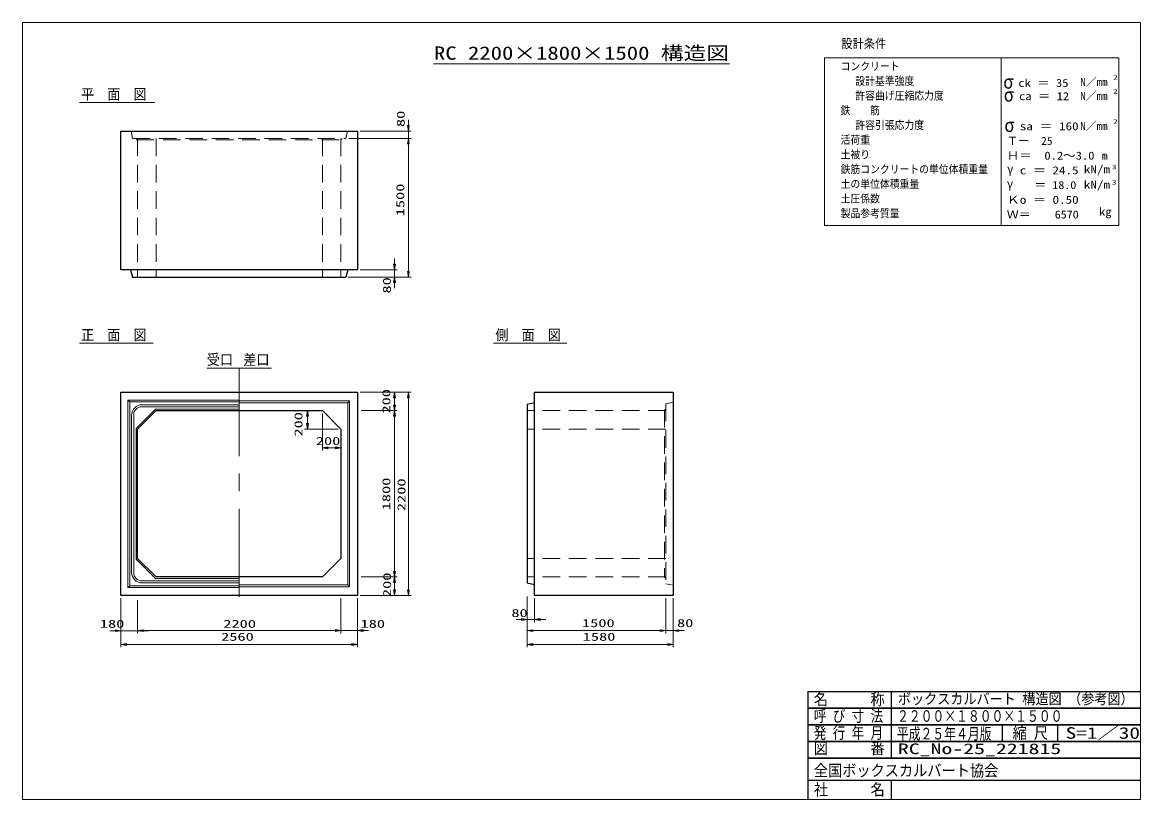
# Model space of a CAD drawing. Units: millimetres on the paper. Extents: x 8 to 412, y 8 to 289.
import ezdxf
from ezdxf.enums import TextEntityAlignment as Align

# ---------------------------------------------------------------- set-up
doc = ezdxf.new("R2010")
doc.units = ezdxf.units.MM
for name, pattern in [('USER1', [9.525, 6.35, -3.175]), ('USER2', [50.8, 31.75, -6.35, 6.35, -6.35]), ('USER3', [1083.763332, 361.244444, -0.01, 361.244444, -0.01, 361.244444, -0.01])]:
    doc.linetypes.add(name, pattern=pattern)
doc.layers.add('0001_02', color=2, linetype='Continuous')
for name, color, linetype, lineweight in [('0_5', 6, 'Continuous', 13), ('BOX', 40, 'Continuous', 13), ('SUNPO', 1, 'USER3', 13), ('TEXT', 2, 'Continuous', 25)]:
    doc.layers.add(name, color=color, linetype=linetype, lineweight=lineweight)
doc.styles.add('ＭＳ ゴシック', font='')
doc.styles.get('ＭＳ ゴシック').set_extended_font_data('MS Gothic')

msp = doc.modelspace()

# ---------------------------------------------------------------- hatches: boundary and pattern name
at = {"layer": 'SUNPO'}
for points in [[(147.214, 251.465), (147.881, 251.465), (147.548, 249.465)], [(147.214, 244.799), (147.881, 244.799), (147.548, 246.799)], [(147.214, 244.799), (147.881, 244.799), (147.548, 246.799)], [(142.214, 201.465), (142.881, 201.465), (142.548, 199.465)], [(147.214, 198.799), (147.881, 198.799), (147.548, 196.799)], [(142.214, 194.799), (142.881, 194.799), (142.548, 196.799)], [(142.233, 153.299), (142.9, 153.299), (142.566, 155.299)], [(147.214, 153.299), (147.881, 153.299), (147.548, 155.299)], [(142.233, 150.632), (142.9, 150.632), (142.566, 148.632)], [(110.814, 146.632), (111.481, 146.632), (111.148, 148.632)], [(142.214, 146.632), (142.881, 146.632), (142.548, 148.632)], [(110.814, 143.965), (111.481, 143.965), (111.148, 141.965)], [(118.548, 135.565), (118.548, 134.899), (116.548, 135.232)], [(121.214, 135.565), (121.214, 134.899), (123.214, 135.232)], [(142.214, 90.632), (142.881, 90.632), (142.548, 88.632)], [(142.196, 86.632), (142.862, 86.632), (142.529, 88.632)], [(142.196, 83.965), (142.862, 83.965), (142.529, 81.965)], [(147.214, 83.965), (147.881, 83.965), (147.548, 81.965)], [(188.414, 73.632), (188.414, 72.965), (190.414, 73.299)], [(195.081, 73.632), (195.081, 72.965), (193.081, 73.299)], [(41.881, 69.595), (41.881, 68.928), (43.881, 69.262)], [(51.881, 69.632), (51.881, 68.965), (49.881, 69.299)], [(51.881, 69.595), (51.881, 68.928), (49.881, 69.262)], [(121.214, 69.669), (121.214, 69.003), (123.214, 69.336)], [(121.214, 69.632), (121.214, 68.965), (123.214, 69.299)], [(131.214, 69.669), (131.214, 69.003), (129.214, 69.336)], [(192.414, 69.632), (192.414, 68.965), (190.414, 69.299)], [(238.414, 69.632), (238.414, 68.965), (240.414, 69.299)], [(238.414, 69.632), (238.414, 68.965), (240.414, 69.299)], [(245.081, 69.632), (245.081, 68.965), (243.081, 69.299)], [(45.881, 64.632), (45.881, 63.965), (43.881, 64.299)], [(127.214, 64.632), (127.214, 63.965), (129.214, 64.299)], [(192.414, 64.632), (192.414, 63.965), (190.414, 64.299)], [(241.081, 64.632), (241.081, 63.965), (243.081, 64.299)]]:
    msp.add_hatch(color=256, dxfattribs=at).paths.add_polyline_path(points)

# ---------------------------------------------------------------- linework, layer by layer
at = {"layer": '0_5'}
for p, q in [((411.667, 288.667), (8.333, 288.667)), ((8.333, 288.667), (8.333, 8.333)), ((411.667, 8.333), (411.667, 288.667)), ((8.333, 8.333), (411.667, 8.333))]:
    msp.add_line(p, q, dxfattribs=at)
at = {"layer": 'BOX', "color": 6, "lineweight": 25}
for p, q in [((43.881, 199.465), (43.881, 249.465)), ((43.881, 249.465), (129.214, 249.465)), ((129.214, 249.465), (129.214, 199.465)), ((129.214, 199.465), (43.881, 199.465)), ((47.381, 199.465), (48.048, 196.799)), ((125.714, 199.465), (125.048, 196.799)), ((48.048, 196.799), (125.048, 196.799)), ((43.881, 81.965), (43.881, 155.299)), ((43.881, 155.299), (129.214, 155.299)), ((129.214, 155.299), (129.214, 81.965)), ((193.081, 81.949), (193.081, 155.299)), ((193.081, 155.299), (243.081, 155.299)), ((243.081, 155.299), (243.081, 81.949)), ((193.081, 151.465), (190.414, 150.799)), ((190.414, 150.799), (190.414, 86.465)), ((49.881, 141.965), (56.548, 148.632)), ((56.548, 148.632), (116.548, 148.632)), ((116.548, 148.632), (123.214, 141.965)), ((49.881, 95.299), (49.881, 141.965)), ((123.214, 141.965), (123.214, 95.299)), ((56.548, 88.632), (49.881, 95.299)), ((123.214, 95.299), (116.548, 88.632)), ((116.548, 88.632), (56.548, 88.632)), ((193.081, 85.799), (190.414, 86.465)), ((129.214, 81.965), (43.881, 81.965)), ((243.081, 81.949), (193.081, 81.949))]:
    msp.add_line(p, q, dxfattribs=at)
at = {"layer": 'BOX', "color": 2, "linetype": 'USER1'}
for p, q in [((47.548, 249.465), (48.048, 246.799)), ((48.048, 246.799), (125.048, 246.799)), ((49.359, 246.799), (49.535, 246.299)), ((49.535, 246.299), (123.448, 246.299)), ((49.881, 246.799), (49.881, 196.799)), ((56.548, 246.799), (56.548, 196.799)), ((116.548, 246.799), (116.548, 196.799)), ((123.214, 246.799), (123.214, 196.799)), ((123.448, 246.299), (123.663, 246.799)), ((125.548, 249.465), (125.048, 246.799)), ((243.081, 151.632), (240.414, 151.132)), ((240.414, 151.132), (240.414, 86.132)), ((240.414, 148.632), (190.414, 148.632)), ((240.414, 149.15), (239.914, 148.952)), ((239.914, 148.952), (239.914, 88.405)), ((240.414, 141.965), (190.414, 141.965)), ((240.414, 95.299), (190.414, 95.299)), ((240.414, 88.632), (190.414, 88.632)), ((239.914, 88.405), (240.414, 88.229)), ((243.081, 85.632), (240.414, 86.132))]:
    msp.add_line(p, q, dxfattribs=at)
at = {"layer": 'BOX', "color": 2}
msp.add_line((74.881, 164.001), (98.214, 164.001), dxfattribs=at)
at = {"layer": 'BOX', "color": 2, "linetype": 'USER2'}
msp.add_line((86.548, 164.001), (86.548, 80.492), dxfattribs=at)
at = {"layer": 'BOX'}
for p, q in [((46.381, 152.465), (47.048, 151.799)), ((46.381, 84.799), (46.381, 152.465)), ((46.381, 152.465), (86.548, 152.465)), ((86.548, 151.799), (47.048, 151.799)), ((47.048, 151.799), (47.048, 85.465)), ((86.548, 150.032), (51.381, 150.032)), ((51.514, 150.765), (86.548, 150.765)), ((86.548, 152.132), (126.381, 152.132)), ((125.714, 151.465), (86.548, 151.465)), ((125.714, 151.465), (126.381, 152.132)), ((125.714, 85.799), (125.714, 151.465)), ((126.381, 152.132), (126.381, 85.132)), ((47.748, 90.265), (47.748, 146.999)), ((48.481, 147.132), (48.481, 90.132)), ((56.34, 149.132), (49.381, 142.173)), ((86.548, 149.132), (56.34, 149.132)), ((49.381, 142.173), (49.381, 95.092)), ((49.381, 95.092), (56.34, 88.132)), ((47.048, 85.465), (46.381, 84.799)), ((86.548, 84.799), (46.381, 84.799)), ((47.048, 85.465), (86.548, 85.465)), ((51.381, 87.232), (86.548, 87.232)), ((86.548, 86.499), (51.514, 86.499)), ((56.34, 88.132), (86.548, 88.132)), ((86.548, 85.799), (125.714, 85.799)), ((126.381, 85.132), (86.548, 85.132)), ((125.714, 85.799), (126.381, 85.132))]:
    msp.add_line(p, q, dxfattribs=at)
for centre, radius, start, end in [((51.514, 146.999), 3.767, 90, 180), ((51.381, 147.132), 2.9, 90, 180), ((51.514, 90.265), 3.767, 180, 270), ((51.381, 90.132), 2.9, 180, 270)]:
    msp.add_arc(centre, radius, start, end, dxfattribs=at)
at = {"layer": 'SUNPO'}
for p, q in [((147.548, 251.465), (147.548, 253.465)), ((126.048, 246.799), (148.548, 246.799)), ((126.048, 246.799), (148.548, 246.799)), ((130.214, 249.465), (148.548, 249.465)), ((147.548, 246.799), (147.548, 249.465)), ((147.548, 244.799), (147.548, 198.799)), ((147.548, 244.799), (147.548, 242.799)), ((142.548, 201.465), (142.548, 203.465)), ((130.214, 199.465), (143.548, 199.465)), ((142.548, 199.465), (142.548, 196.799)), ((125.714, 196.799), (148.548, 196.799)), ((125.714, 196.799), (143.548, 196.799)), ((142.548, 194.799), (142.548, 192.799)), ((130.214, 155.299), (148.548, 155.299)), ((130.214, 155.299), (143.566, 155.299)), ((142.566, 153.299), (142.566, 150.632)), ((147.548, 153.299), (147.548, 83.965)), ((130.548, 148.632), (143.548, 148.632)), ((130.548, 148.632), (143.566, 148.632)), ((142.548, 146.632), (142.548, 90.632)), ((130.548, 88.632), (143.529, 88.632)), ((130.548, 88.632), (143.548, 88.632)), ((142.529, 86.632), (142.529, 83.965)), ((43.881, 80.965), (43.881, 68.262)), ((43.881, 80.965), (43.881, 63.299)), ((123.214, 80.965), (123.214, 68.299)), ((123.214, 80.965), (123.214, 68.336)), ((129.214, 80.965), (129.214, 68.336)), ((129.214, 80.965), (129.214, 63.299)), ((130.214, 81.965), (148.548, 81.965)), ((130.214, 81.965), (143.529, 81.965)), ((190.414, 81.616), (190.414, 72.299)), ((190.414, 81.616), (190.414, 63.299)), ((190.414, 81.616), (190.414, 68.299)), ((193.081, 80.949), (193.081, 72.299)), ((240.414, 80.949), (240.414, 68.299)), ((240.414, 80.949), (240.414, 68.299)), ((243.081, 80.949), (243.081, 63.299)), ((243.081, 80.949), (243.081, 68.299)), ((49.881, 80.299), (49.881, 68.262)), ((49.881, 80.299), (49.881, 68.299)), ((188.414, 73.299), (186.414, 73.299)), ((190.414, 73.299), (193.081, 73.299)), ((195.081, 73.299), (197.081, 73.299)), ((41.881, 69.262), (39.881, 69.262)), ((49.881, 69.262), (43.881, 69.262)), ((121.214, 69.299), (51.881, 69.299)), ((51.881, 69.262), (53.881, 69.262)), ((121.214, 69.336), (119.214, 69.336)), ((129.214, 69.336), (123.214, 69.336)), ((131.214, 69.336), (133.214, 69.336)), ((192.414, 69.299), (238.414, 69.299)), ((238.414, 69.299), (236.414, 69.299)), ((240.414, 69.299), (243.081, 69.299)), ((245.081, 69.299), (247.081, 69.299)), ((127.214, 64.299), (45.881, 64.299)), ((192.414, 64.299), (241.081, 64.299))]:
    msp.add_line(p, q, dxfattribs=at)
at = {"layer": 'SUNPO', "linetype": 'Continuous'}
for p, q in [((115.548, 148.632), (110.148, 148.632)), ((111.148, 146.632), (111.148, 143.965)), ((116.548, 147.632), (116.548, 134.232)), ((122.214, 141.965), (110.148, 141.965)), ((123.214, 140.965), (123.214, 134.232)), ((121.214, 135.232), (118.548, 135.232))]:
    msp.add_line(p, q, dxfattribs=at)
at = {"layer": 'SUNPO'}
for points in [[(147.214, 251.465), (147.881, 251.465), (147.548, 249.465)], [(147.214, 244.799), (147.881, 244.799), (147.548, 246.799)], [(147.214, 244.799), (147.881, 244.799), (147.548, 246.799)], [(142.214, 201.465), (142.881, 201.465), (142.548, 199.465)], [(147.214, 198.799), (147.881, 198.799), (147.548, 196.799)], [(142.214, 194.799), (142.881, 194.799), (142.548, 196.799)], [(142.233, 153.299), (142.9, 153.299), (142.566, 155.299)], [(147.214, 153.299), (147.881, 153.299), (147.548, 155.299)], [(142.233, 150.632), (142.9, 150.632), (142.566, 148.632)], [(142.214, 146.632), (142.881, 146.632), (142.548, 148.632)], [(142.214, 90.632), (142.881, 90.632), (142.548, 88.632)], [(142.196, 86.632), (142.862, 86.632), (142.529, 88.632)], [(142.196, 83.965), (142.862, 83.965), (142.529, 81.965)], [(147.214, 83.965), (147.881, 83.965), (147.548, 81.965)], [(188.414, 73.632), (188.414, 72.965), (190.414, 73.299)], [(195.081, 73.632), (195.081, 72.965), (193.081, 73.299)], [(41.881, 69.595), (41.881, 68.928), (43.881, 69.262)], [(51.881, 69.632), (51.881, 68.965), (49.881, 69.299)], [(51.881, 69.595), (51.881, 68.928), (49.881, 69.262)], [(121.214, 69.669), (121.214, 69.003), (123.214, 69.336)], [(121.214, 69.632), (121.214, 68.965), (123.214, 69.299)], [(131.214, 69.669), (131.214, 69.003), (129.214, 69.336)], [(192.414, 69.632), (192.414, 68.965), (190.414, 69.299)], [(238.414, 69.632), (238.414, 68.965), (240.414, 69.299)], [(238.414, 69.632), (238.414, 68.965), (240.414, 69.299)], [(245.081, 69.632), (245.081, 68.965), (243.081, 69.299)], [(45.881, 64.632), (45.881, 63.965), (43.881, 64.299)], [(127.214, 64.632), (127.214, 63.965), (129.214, 64.299)], [(192.414, 64.632), (192.414, 63.965), (190.414, 64.299)], [(241.081, 64.632), (241.081, 63.965), (243.081, 64.299)]]:
    msp.add_lwpolyline(points, close=True, dxfattribs=at)
at = {"layer": 'SUNPO', "linetype": 'Continuous'}
for points in [[(110.814, 146.632), (111.481, 146.632), (111.148, 148.632)], [(110.814, 143.965), (111.481, 143.965), (111.148, 141.965)], [(118.548, 135.565), (118.548, 134.899), (116.548, 135.232)], [(121.214, 135.565), (121.214, 134.899), (123.214, 135.232)]]:
    msp.add_lwpolyline(points, close=True, dxfattribs=at)
at = {"layer": 'TEXT', "color": 6, "lineweight": 13}
for p, q in [((297.686, 275.922), (361.347, 275.922)), ((297.686, 215.439), (297.686, 275.922)), ((361.347, 215.439), (361.347, 275.922)), ((361.347, 275.922), (361.347, 215.439)), ((361.347, 275.922), (403.787, 275.922)), ((403.787, 275.922), (403.787, 215.439)), ((361.347, 215.439), (297.686, 215.439)), ((403.787, 215.439), (361.347, 215.439))]:
    msp.add_line(p, q, dxfattribs=at)
at = {"layer": 'TEXT', "color": 3, "lineweight": 13}
for p, q in [((156.667, 273.667), (263.333, 273.667)), ((28.899, 259.799), (56.131, 259.799)), ((28.899, 172.965), (55.516, 172.965)), ((178.29, 172.965), (204.753, 172.965))]:
    msp.add_line(p, q, dxfattribs=at)
at = {"layer": 'TEXT', "color": 3}
for p, q in [((291.667, 47.333), (411.667, 47.333)), ((291.667, 47.333), (291.667, 8.333)), ((321.667, 47.333), (321.667, 23.333)), ((291.667, 41.333), (411.667, 41.333)), ((411.667, 41.333), (291.667, 41.333)), ((291.667, 35.333), (411.667, 35.333)), ((411.667, 35.333), (291.667, 35.333)), ((361.667, 35.333), (361.667, 29.333)), ((381.667, 35.333), (381.667, 29.333)), ((291.667, 29.333), (411.667, 29.333)), ((411.667, 29.333), (291.667, 29.333)), ((291.667, 23.333), (411.667, 23.333)), ((411.667, 23.333), (291.667, 23.333)), ((291.667, 15.333), (411.667, 15.333)), ((321.667, 15.333), (321.667, 8.333))]:
    msp.add_line(p, q, dxfattribs=at)

# ---------------------------------------------------------------- texts
at = {"layer": '0001_02', "style": 'ＭＳ ゴシック'}
for s, height, width, p in [('設計条件', 3.299, 0.9, (303.718, 278.381)), ('コンクリート', 2.886, 0.9, (303.455, 270.526)), ('設計基準強度', 2.886, 0.9, (308.761, 265.221)), ('2', 1.649, 1.5, (401.745, 267.504)), ('2', 1.649, 1.5, (401.745, 262.485)), ('鉄\u3000\u3000筋', 2.886, 0.9, (303.455, 254.611)), ('許容引張応力度', 2.886, 0.9, (308.761, 249.306)), ('2', 1.649, 1.5, (401.745, 251.589)), ('活荷重', 2.886, 0.9, (303.455, 244.001)), ('土被り', 2.886, 0.9, (303.455, 238.696)), ('鉄筋コンクリートの単位体積重量', 2.886, 0.9, (303.455, 233.391)), ('土の単位体積重量', 2.886, 0.9, (303.455, 228.086)), ('γ', 3.299, 0.9, (363.443, 227.87)), ('  \u3000 ＝ 18.0', 2.886, 1.1, (362.531, 227.677)), ('土圧係数', 2.886, 0.9, (303.455, 222.781)), ('Ｋo ＝ 0.50', 2.886, 1.2, (363.373, 222.372)), ('   kg', 2.886, 1.15, (389.899, 218.067)), ('製品参考質量', 2.886, 0.9, (303.455, 217.475)), ('Ｗ＝\u3000\u30006570', 2.886, 1.1, (363.373, 217.067))]:
    msp.add_text(s, height=height, dxfattribs=dict(at, width=width)).set_placement(p, align=Align.BOTTOM_LEFT)
msp.add_text('    m', height=2.886, dxfattribs=at).set_placement((389.899, 238.287), align=Align.BOTTOM_LEFT)
at = {"layer": 'SUNPO', "color": 2, "style": 'ＭＳ ゴシック', "width": 1.5}
for s, p in [('80', (147.111, 250.907)), ('1500', (146.939, 218.742)), ('80', (142.118, 190.86)), ('200', (141.913, 147.584)), ('200', (110.222, 139.278)), ('1800', (141.913, 112.696)), ('2200', (147.368, 112.41)), ('200', (142.172, 81.39))]:
    msp.add_text(s, height=2.886, rotation=90, dxfattribs=at).set_placement(p, align=Align.BOTTOM_LEFT)
for s, p in [('200', (114.19, 135.365)), ('80', (184.705, 73.328)), ('180', (36.278, 69.434)), ('2200', (80.801, 69.434)), ('180', (130.312, 69.434)), ('1500', (210.188, 69.694)), ('80', (244.45, 69.694)), ('2560', (80.022, 64.762)), ('1580', (210.448, 64.762))]:
    msp.add_text(s, height=2.886, dxfattribs=at).set_placement(p, align=Align.BOTTOM_LEFT)
at = {"layer": 'TEXT', "style": 'ＭＳ ゴシック', "width": 1.25}
msp.add_text('RC 2200×1800×1500 構造図', height=4.811, dxfattribs=at).set_placement((210, 273.741), align=Align.BOTTOM_CENTER)
at = {"layer": 'TEXT', "style": 'ＭＳ ゴシック'}
for s, height, width, p in [('σ', 4.948, 0.9, (362.124, 263.285)), ('  ck ＝ 35', 2.886, 1.15, (363.051, 264.507)), ('平\u3000面\u3000図', 3.848, 0.9, (29.524, 259.684)), ('許容曲げ圧縮応力度', 2.886, 0.9, (308.761, 259.916)), ('σ', 4.948, 0.9, (362.277, 258.615)), ('  ca ＝ 12', 2.886, 1.15, (363.297, 259.737)), ('σ', 4.948, 0.9, (362.507, 247.667)), ('  sa ＝ 160', 2.886, 1.2, (363.373, 248.897)), ('Ｔー\u300025', 2.886, 1.05, (363.373, 243.592)), ('Ｈ＝\u30000.2～3.0', 2.886, 1.15, (363.373, 238.287)), ('γ', 3.299, 0.9, (363.508, 233.183)), ('  c ＝ 24.5', 2.886, 1.2, (363.373, 232.982)), ('kN/m', 2.886, 1.2, (391.181, 233.362)), ('3', 1.649, 1.5, (401.281, 235.19)), ('kN/m', 2.886, 1.2, (391.181, 227.812)), ('3', 1.649, 1.5, (401.281, 229.64)), ('正\u3000面\u3000図', 3.848, 0.9, (29.524, 172.85)), ('側\u3000面\u3000図', 3.848, 0.9, (178.915, 172.85)), ('受口', 3.848, 0.9, (74.841, 163.985)), ('差口', 3.848, 0.9, (88.016, 163.935)), ('名      称', 4.169, 0.9, (293.792, 41.156)), ('ボックスカルバート 構造図 （参考図）', 3.848, 0.9, (324.125, 41.593)), ('呼 び 寸 法', 4.169, 0.8, (293.792, 35.156)), ('２２００×１８００×１５００', 4.169, 0.75, (323.792, 35.156)), ('発 行 年 月', 4.169, 0.8, (293.792, 29.06)), ('平成２５年４月版', 4.169, 0.75, (323.739, 28.78)), ('縮 尺', 4.169, 0.9, (365.492, 29.034)), ('S=1／30', 4.169, 1.35, (384.617, 29.034)), ('図      番', 4.169, 0.9, (293.792, 23.505)), ('RC_No-25_221815', 3.848, 1.5, (324.125, 23.593)), ('全国ボックスカルバート協会', 4.169, 0.9, (293.792, 15.51)), ('社\u3000\u3000\u3000名', 4.169, 0.9, (293.792, 8.656))]:
    msp.add_text(s, height=height, dxfattribs=dict(at, width=width)).set_placement(p, align=Align.BOTTOM_LEFT)
for p in [(389.899, 264.878), (389.899, 259.86), (389.899, 248.963)]:
    msp.add_text('N／mm', height=2.886, dxfattribs=at).set_placement(p, align=Align.BOTTOM_LEFT)

doc.saveas('drawing.dxf')
